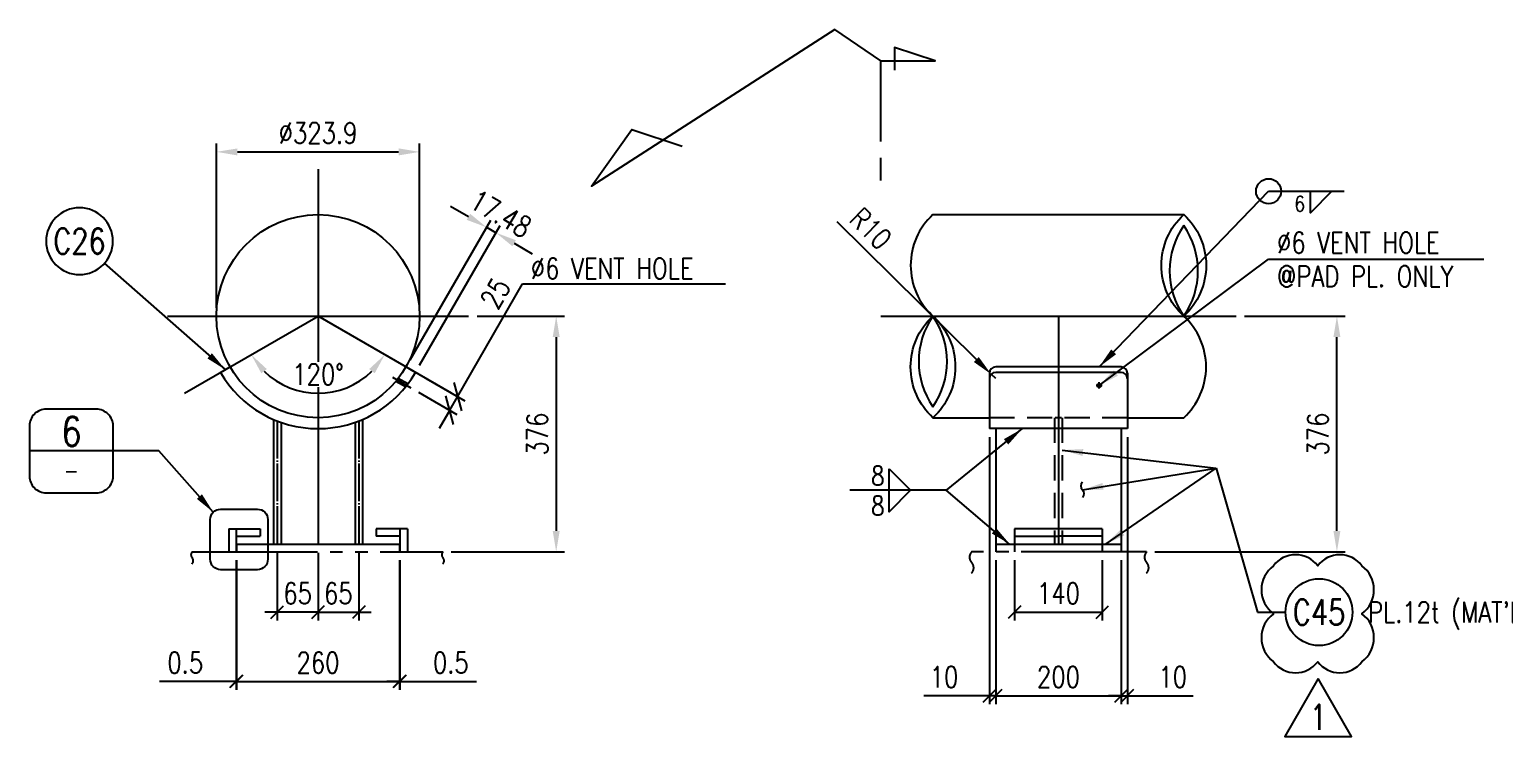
# Model space of a CAD drawing. Header units: millimetres. Extents: x 0 to 91981, y -132907 to 77676.
# Drawn here: x 72929 to 79987, y 6806 to 10189 of the extents above; entities that cross this region are included whole.
import ezdxf
from ezdxf.enums import TextEntityAlignment as Align

# ---------------------------------------------------------------- set-up
doc = ezdxf.new("R2010")
doc.units = ezdxf.units.MM
doc.header["$LTSCALE"] = 60
for name, pattern in [('JNK-CENTER', [34, 30, -1.5, 1, -1.5]), ('JNK-HIDDEN', [3, 2, -1]), ('JNK-PHANTOM', [15, 10, -1, 1, -1, 1, -1])]:
    doc.linetypes.add(name, pattern=pattern)
for name, color, linetype in [('CEN-R', 1, 'JNK-CENTER'), ('CON-C', 4, 'Continuous'), ('CON-G', 3, 'Continuous'), ('CON-W', 7, 'Continuous'), ('CON-Y', 2, 'Continuous'), ('Dim-W', 7, 'Continuous'), ('HID-Y', 2, 'JNK-HIDDEN'), ('PHA-M', 6, 'JNK-PHANTOM'), ('PHA-W', 7, 'JNK-PHANTOM'), ('rev-1', 2, 'Continuous'), ('rev-2', 2, 'Continuous'), ('TXT-C', 4, 'Continuous'), ('TXT-Y', 2, 'Continuous')]:
    doc.layers.add(name, color=color, linetype=linetype)
doc.layers.add('CONT-G', color=3, linetype='Continuous', lineweight=25)
doc.styles.add('DESCRIPTION', font='SIMPLEX', dxfattribs={"width": 0.85})
doc.styles.add('SIMPLEX', font='simplex.shx', dxfattribs={"width": 0.8})
doc.dimstyles.new('DIM40', dxfattribs={"dimscale": 40, "dimtxt": 2.5, "dimasz": 2.5, "dimexe": 1, "dimexo": 1, "dimgap": 1, "dimtad": 1, "dimdec": 1, "dimdsep": 46, "dimtxsty": 'SIMPLEX', "dimcen": 0, "dimclrd": 256, "dimclre": 256, "dimclrt": 2, "dimadec": 1, "dimazin": 2, "dimtfac": 1, "dimtdec": 1, "dimtix": 1, "dimtmove": 2, "dimatfit": 2, "dimfxl": 1, "dimarcsym": 1})
doc.dimstyles.new('DIM40X3', dxfattribs={"dimscale": 40, "dimtxt": 2.5, "dimasz": 2.5, "dimexe": 1, "dimexo": 1, "dimgap": 1, "dimtad": 1, "dimdec": 1, "dimlfac": 0.333333, "dimdsep": 46, "dimtxsty": 'SIMPLEX', "dimcen": 0, "dimclrd": 256, "dimclre": 256, "dimclrt": 2, "dimadec": 1, "dimazin": 2, "dimtfac": 1, "dimtdec": 1, "dimtix": 1, "dimtmove": 2, "dimatfit": 2, "dimfxl": 1, "dimarcsym": 1})

# ---------------------------------------------------------------- blocks, each defined once
blk = doc.blocks.new('*D465')
at = {"layer": 'CON-W', "lineweight": -2, "transparency": 16777216}
for p, q in [((77459.8, 8609.7), (76793.6, 9268.7)), ((77552.3, 8518.3), (77530.9, 8539.4))]:
    blk.add_line(p, q, dxfattribs=at)
at = {"layer": 'CON-W', "transparency": 16777216}
blk.add_solid([(77471.5, 8621.5), (77448.1, 8597.8), (77530.9, 8539.4)], dxfattribs=at)
at = {"layer": 'DEFPOINTS', "color": 0, "transparency": 16777216}
for p in [(77530.9, 8539.4), (77552.3, 8518.3)]:
    blk.add_point(p, dxfattribs=at)
at = {"layer": 'CON-W', "color": 2, "transparency": 16777216, "insert": (76954.4, 9236.3), "char_height": 100, "attachment_point": 5, "rotation": 315.31221, "style": 'SIMPLEX'}
blk.add_mtext('R10', dxfattribs=at)
blk = doc.blocks.new('weld-sy2')
blk.add_lwpolyline([(2.56, 0), (0, -2.56), (0, 0)])
at = {"style": 'SIMPLEX', "width": 0.8}
blk.add_attdef('4', text='', height=2.2, dxfattribs=at).set_placement((-0.6504, -2.992), align=Align.RIGHT)
blk = doc.blocks.new('_Oblique')
at = {"color": 0, "linetype": 'ByBlock', "lineweight": -2}
blk.add_line((-0.5, -0.5), (0.5, 0.5), dxfattribs=at)
blk = doc.blocks.new('*D466')
at = {"layer": 'CON-W', "lineweight": -2, "transparency": 16777216}
for p, q in [((77522.3, 8239.1), (77522.3, 6960.9)), ((77552.3, 7328.4), (77552.3, 6960.9)), ((77522.3, 7000.9), (77208, 7000.9)), ((77552.3, 7000.9), (77522.3, 7000.9)), ((77552.3, 7000.9), (77612.3, 7000.9))]:
    blk.add_line(p, q, dxfattribs=at)
at = {"layer": 'DEFPOINTS', "color": 0, "transparency": 16777216}
for p in [(77522.3, 8279.1), (77552.3, 7368.4), (77552.3, 7000.9)]:
    blk.add_point(p, dxfattribs=at)
at = {"layer": 'CON-W', "lineweight": -2, "transparency": 16777216, "xscale": 60, "yscale": 60, "zscale": 60}
blk.add_blockref('_Oblique', (77522.3, 7000.9), dxfattribs=at)
at = {"layer": 'CON-W', "lineweight": -2, "transparency": 16777216, "xscale": 60, "yscale": 60, "zscale": 60, "rotation": 180}
blk.add_blockref('_Oblique', (77552.3, 7000.9), dxfattribs=at)
at = {"layer": 'CON-W', "color": 2, "transparency": 16777216, "insert": (77305.1, 7090.9), "char_height": 100, "attachment_point": 5, "style": 'SIMPLEX'}
blk.add_mtext('10', dxfattribs=at)
blk = doc.blocks.new('*D467')
at = {"layer": 'CON-W', "lineweight": -2, "transparency": 16777216}
for p, q in [((78182.3, 8239.1), (78182.3, 6960.9)), ((78152.3, 7328.4), (78152.3, 6960.9)), ((78152.3, 7000.9), (78092.3, 7000.9)), ((78152.3, 7000.9), (78182.3, 7000.9)), ((78182.3, 7000.9), (78496.5, 7000.9))]:
    blk.add_line(p, q, dxfattribs=at)
at = {"layer": 'DEFPOINTS', "color": 0, "transparency": 16777216}
for p in [(78182.3, 8279.1), (78152.3, 7368.4), (78152.3, 7000.9)]:
    blk.add_point(p, dxfattribs=at)
at = {"layer": 'CON-W', "lineweight": -2, "transparency": 16777216, "xscale": 60, "yscale": 60, "zscale": 60}
blk.add_blockref('_Oblique', (78152.3, 7000.9), dxfattribs=at)
at = {"layer": 'CON-W', "lineweight": -2, "transparency": 16777216, "xscale": 60, "yscale": 60, "zscale": 60, "rotation": 180}
blk.add_blockref('_Oblique', (78182.3, 7000.9), dxfattribs=at)
at = {"layer": 'CON-W', "color": 2, "transparency": 16777216, "insert": (78399.4, 7090.9), "char_height": 100, "attachment_point": 5, "style": 'SIMPLEX'}
blk.add_mtext('10', dxfattribs=at)
blk = doc.blocks.new('*D468')
at = {"layer": 'CON-W', "lineweight": -2, "transparency": 16777216}
for p, q in [((77552.3, 7649.4), (77552.3, 6960.9)), ((78152.3, 7649.4), (78152.3, 6960.9)), ((77552.3, 7000.9), (78152.3, 7000.9))]:
    blk.add_line(p, q, dxfattribs=at)
at = {"layer": 'DEFPOINTS', "color": 0, "transparency": 16777216}
for p in [(77552.3, 7689.4), (78152.3, 7689.4), (78152.3, 7000.9)]:
    blk.add_point(p, dxfattribs=at)
at = {"layer": 'CON-W', "lineweight": -2, "transparency": 16777216, "xscale": 60, "yscale": 60, "zscale": 60, "rotation": 180}
blk.add_blockref('_Oblique', (77552.3, 7000.9), dxfattribs=at)
at = {"layer": 'CON-W', "lineweight": -2, "transparency": 16777216, "xscale": 60, "yscale": 60, "zscale": 60}
blk.add_blockref('_Oblique', (78152.3, 7000.9), dxfattribs=at)
at = {"layer": 'CON-W', "color": 2, "transparency": 16777216, "insert": (77852.3, 7090.9), "char_height": 100, "attachment_point": 5, "style": 'SIMPLEX'}
blk.add_mtext('200', dxfattribs=at)
blk = doc.blocks.new('*D565')
at = {"lineweight": -2, "transparency": 16777216}
for p, q in [((78742.3, 8817.4), (79225, 8817.4)), ((79185, 7789.4), (79185, 8717.4)), ((78314.4, 7689.4), (79225, 7689.4))]:
    blk.add_line(p, q, dxfattribs=at)
at = {"transparency": 16777216}
for points in [[(79168.4, 8717.4), (79201.7, 8717.4), (79185, 8817.4)], [(79168.4, 7789.4), (79201.7, 7789.4), (79185, 7689.4)]]:
    blk.add_solid(points, dxfattribs=at)
at = {"layer": 'DEFPOINTS', "color": 0, "transparency": 16777216}
for p in [(78702.3, 8817.4), (79185, 8817.4), (78274.4, 7689.4)]:
    blk.add_point(p, dxfattribs=at)
at = {"color": 2, "transparency": 16777216, "insert": (79095, 8253.4), "char_height": 100, "attachment_point": 5, "rotation": 90, "style": 'SIMPLEX'}
blk.add_mtext('376', dxfattribs=at)
blk = doc.blocks.new('*D566')
at = {"lineweight": -2, "transparency": 16777216}
for p, q in [((75070.5, 8817.4), (75489.4, 8817.4)), ((75449.4, 8717.4), (75449.4, 7789.4)), ((74947.4, 7689.4), (75489.4, 7689.4))]:
    blk.add_line(p, q, dxfattribs=at)
at = {"transparency": 16777216}
for points in [[(75432.7, 8717.4), (75466.1, 8717.4), (75449.4, 8817.4)], [(75432.7, 7789.4), (75466.1, 7789.4), (75449.4, 7689.4)]]:
    blk.add_solid(points, dxfattribs=at)
at = {"layer": 'DEFPOINTS', "color": 0, "transparency": 16777216}
for p in [(75030.5, 8817.4), (74907.4, 7689.4), (75449.4, 7689.4)]:
    blk.add_point(p, dxfattribs=at)
at = {"color": 2, "transparency": 16777216, "insert": (75359.4, 8253.4), "char_height": 100, "attachment_point": 5, "rotation": 90, "style": 'SIMPLEX'}
blk.add_mtext('376', dxfattribs=at)
blk = doc.blocks.new('*D469')
at = {"lineweight": -2, "transparency": 16777216}
for p, q in [((73823.9, 8857.4), (73823.9, 9643.4)), ((73923.9, 9603.4), (74695.6, 9603.4)), ((74795.6, 8857.4), (74795.6, 9643.4))]:
    blk.add_line(p, q, dxfattribs=at)
at = {"transparency": 16777216}
for points in [[(73923.9, 9620), (73923.9, 9586.7), (73823.9, 9603.4)], [(74695.6, 9620), (74695.6, 9586.7), (74795.6, 9603.4)]]:
    blk.add_solid(points, dxfattribs=at)
at = {"layer": 'DEFPOINTS', "color": 0, "transparency": 16777216}
for p in [(74795.6, 9603.4), (73823.9, 8817.4), (74795.6, 8817.4)]:
    blk.add_point(p, dxfattribs=at)
at = {"color": 2, "transparency": 16777216, "insert": (74309.7, 9693.4), "char_height": 100, "attachment_point": 5, "style": 'SIMPLEX'}
blk.add_mtext('%%C323.9', dxfattribs=at)
blk = doc.blocks.new('*D470')
at = {"layer": 'CON-W', "lineweight": -2, "transparency": 16777216}
blk.add_arc((74309.7, 8817.4), 368.8, 225.58439, 314.41561, dxfattribs=at)
at = {"layer": 'CON-W', "transparency": 16777216}
for points in [[(74038.4, 8543.8), (74064.8, 8564.2), (73990.3, 8633)], [(74554.6, 8564.2), (74581, 8543.8), (74629.1, 8633)]]:
    blk.add_solid(points, dxfattribs=at)
at = {"layer": 'DEFPOINTS', "color": 0, "transparency": 16777216}
for p in [(74309.7, 8817.4), (74309.7, 8817.4), (73671, 8448.6), (74948.5, 8448.6)]:
    blk.add_point(p, dxfattribs=at)
at = {"layer": 'CON-W', "color": 2, "transparency": 16777216, "insert": (74309.7, 8538.6), "char_height": 100, "attachment_point": 5, "style": 'SIMPLEX', "bg_fill": 3, "box_fill_scale": 1.1, "bg_fill_color": 256, "bg_fill_true_color": 13158600, "bg_fill_transparency": 0}
blk.add_mtext('120°', dxfattribs=at)
at = {"layer": 'DEFPOINTS', "color": 0, "transparency": 16777216}
blk.add_point((74183.6, 8470.9), dxfattribs=at)
blk = doc.blocks.new('*D567')
at = {"lineweight": -2, "transparency": 16777216}
for p, q in [((75029.6, 9292.5), (74943, 9342.5)), ((74750.5, 8609.1), (75136.2, 9277.2)), ((74795.9, 8582.9), (75181.6, 9250.9)), ((75116.2, 9242.5), (75161.6, 9216.3)), ((75248.2, 9166.3), (75334.8, 9116.3))]:
    blk.add_line(p, q, dxfattribs=at)
at = {"transparency": 16777216}
for points in [[(75037.9, 9307), (75021.2, 9278.1), (75116.2, 9242.5)], [(75256.5, 9180.7), (75239.8, 9151.9), (75161.6, 9216.3)]]:
    blk.add_solid(points, dxfattribs=at)
at = {"layer": 'DEFPOINTS', "color": 0, "transparency": 16777216}
for p in [(75161.6, 9216.3), (74730.5, 8574.5), (74775.9, 8548.3)]:
    blk.add_point(p, dxfattribs=at)
at = {"color": 2, "transparency": 16777216, "insert": (75183.9, 9307.4), "char_height": 100, "attachment_point": 5, "rotation": 330, "style": 'SIMPLEX'}
blk.add_mtext('17.48', dxfattribs=at)
blk = doc.blocks.new('*D471')
at = {"layer": 'CON-W', "lineweight": -2, "transparency": 16777216}
for p, q in [((73918.2, 7649.4), (73918.2, 7029.9)), ((73919.7, 7649.4), (73919.7, 7029.9)), ((73918.2, 7069.9), (73550.6, 7069.9)), ((73919.7, 7069.9), (73918.2, 7069.9)), ((73919.7, 7069.9), (73979.7, 7069.9))]:
    blk.add_line(p, q, dxfattribs=at)
at = {"layer": 'DEFPOINTS', "color": 0, "transparency": 16777216}
for p in [(73918.2, 7689.4), (73919.7, 7689.4), (73919.7, 7069.9)]:
    blk.add_point(p, dxfattribs=at)
at = {"layer": 'CON-W', "lineweight": -2, "transparency": 16777216, "xscale": 60, "yscale": 60, "zscale": 60}
blk.add_blockref('_Oblique', (73918.2, 7069.9), dxfattribs=at)
at = {"layer": 'CON-W', "lineweight": -2, "transparency": 16777216, "xscale": 60, "yscale": 60, "zscale": 60, "rotation": 180}
blk.add_blockref('_Oblique', (73919.7, 7069.9), dxfattribs=at)
at = {"layer": 'CON-W', "color": 2, "transparency": 16777216, "insert": (73674.4, 7159.9), "char_height": 100, "attachment_point": 5, "style": 'SIMPLEX'}
blk.add_mtext('0.5', dxfattribs=at)
blk = doc.blocks.new('*D472')
at = {"layer": 'CON-W', "lineweight": -2, "transparency": 16777216}
for p, q in [((74699.7, 7649.4), (74699.7, 7029.9)), ((74701.2, 7649.4), (74701.2, 7029.9)), ((74699.7, 7069.9), (74639.7, 7069.9)), ((74699.7, 7069.9), (74701.2, 7069.9)), ((74701.2, 7069.9), (75068.8, 7069.9))]:
    blk.add_line(p, q, dxfattribs=at)
at = {"layer": 'DEFPOINTS', "color": 0, "transparency": 16777216}
for p in [(74699.7, 7689.4), (74701.2, 7689.4), (74701.2, 7069.9)]:
    blk.add_point(p, dxfattribs=at)
at = {"layer": 'CON-W', "lineweight": -2, "transparency": 16777216, "xscale": 60, "yscale": 60, "zscale": 60}
blk.add_blockref('_Oblique', (74699.7, 7069.9), dxfattribs=at)
at = {"layer": 'CON-W', "lineweight": -2, "transparency": 16777216, "xscale": 60, "yscale": 60, "zscale": 60, "rotation": 180}
blk.add_blockref('_Oblique', (74701.2, 7069.9), dxfattribs=at)
at = {"layer": 'CON-W', "color": 2, "transparency": 16777216, "insert": (74945, 7159.9), "char_height": 100, "attachment_point": 5, "style": 'SIMPLEX'}
blk.add_mtext('0.5', dxfattribs=at)
blk = doc.blocks.new('*D473')
at = {"layer": 'CON-W', "lineweight": -2, "transparency": 16777216}
for p, q in [((73919.7, 7649.4), (73919.7, 7029.9)), ((74699.7, 7649.4), (74699.7, 7029.9)), ((73919.7, 7069.9), (74699.7, 7069.9))]:
    blk.add_line(p, q, dxfattribs=at)
at = {"layer": 'DEFPOINTS', "color": 0, "transparency": 16777216}
for p in [(73919.7, 7689.4), (74699.7, 7689.4), (74699.7, 7069.9)]:
    blk.add_point(p, dxfattribs=at)
at = {"layer": 'CON-W', "lineweight": -2, "transparency": 16777216, "xscale": 60, "yscale": 60, "zscale": 60, "rotation": 180}
blk.add_blockref('_Oblique', (73919.7, 7069.9), dxfattribs=at)
at = {"layer": 'CON-W', "lineweight": -2, "transparency": 16777216, "xscale": 60, "yscale": 60, "zscale": 60}
blk.add_blockref('_Oblique', (74699.7, 7069.9), dxfattribs=at)
at = {"layer": 'CON-W', "color": 2, "transparency": 16777216, "insert": (74309.7, 7159.9), "char_height": 100, "attachment_point": 5, "style": 'SIMPLEX'}
blk.add_mtext('260', dxfattribs=at)
blk = doc.blocks.new('*D474')
at = {"layer": 'DEFPOINTS', "color": 0, "transparency": 16777216}
for p in [(74755.7, 8473.3), (74793.2, 8538.3), (74977.2, 8432)]:
    blk.add_point(p, dxfattribs=at)
at = {"layer": 'Dim-W', "lineweight": -2, "transparency": 16777216}
for p, q in [((74977.2, 8432), (75288.8, 8971.8)), ((74827.8, 8518.3), (75011.8, 8412)), ((74790.3, 8453.3), (74974.3, 8347.1)), ((74939.7, 8367.1), (74977.2, 8432)), ((74939.7, 8367.1), (74889.7, 8280.5))]:
    blk.add_line(p, q, dxfattribs=at)
at = {"layer": 'Dim-W', "lineweight": -2, "transparency": 16777216, "xscale": 100, "yscale": 100, "zscale": 100}
for p, rotation in [((74977.2, 8432), 239.9999999999851), ((74939.7, 8367.1), 59.99999999998499)]:
    blk.add_blockref('_Oblique', p, dxfattribs=dict(at, rotation=rotation))
at = {"layer": 'Dim-W', "color": 2, "transparency": 16777216, "insert": (75158.5, 8926.1), "char_height": 100, "attachment_point": 5, "rotation": 60, "style": 'SIMPLEX', "bg_fill": 3, "box_fill_scale": 1.1, "bg_fill_color": 256, "bg_fill_true_color": 13158600, "bg_fill_transparency": 0}
blk.add_mtext('25', dxfattribs=at)
blk = doc.blocks.new('pipesece')
at = {"layer": 'CON-W'}
blk.add_lwpolyline([(0.5, 0, 0.44), (0, 0, -0.44), (-0.5, 0, -0.44), (0, 0)], format="xyb", dxfattribs=at)
blk.add_lwpolyline([(-0.4461, 0, 0.31383), (0, 0, 0.31383)], format="xyb", close=True, dxfattribs=at)
blk = doc.blocks.new('*D475')
at = {"layer": 'DEFPOINTS', "color": 0, "transparency": 16777216}
for p in [(74309.7, 7725.4), (74504.7, 7725.4), (74504.7, 7400.9)]:
    blk.add_point(p, dxfattribs=at)
at = {"layer": 'PHA-W', "lineweight": -2, "transparency": 16777216}
for p, q in [((74309.7, 7685.4), (74309.7, 7360.9)), ((74504.7, 7685.4), (74504.7, 7360.9)), ((74309.7, 7400.9), (74249.7, 7400.9)), ((74309.7, 7400.9), (74504.7, 7400.9)), ((74504.7, 7400.9), (74564.7, 7400.9))]:
    blk.add_line(p, q, dxfattribs=at)
at = {"layer": 'PHA-W', "lineweight": -2, "transparency": 16777216, "xscale": 60, "yscale": 60, "zscale": 60}
blk.add_blockref('_Oblique', (74309.7, 7400.9), dxfattribs=at)
at = {"layer": 'PHA-W', "lineweight": -2, "transparency": 16777216, "xscale": 60, "yscale": 60, "zscale": 60, "rotation": 180}
blk.add_blockref('_Oblique', (74504.7, 7400.9), dxfattribs=at)
at = {"layer": 'PHA-W', "color": 2, "transparency": 16777216, "insert": (74407.2, 7490.9), "char_height": 100, "attachment_point": 5, "style": 'SIMPLEX'}
blk.add_mtext('65', dxfattribs=at)
blk = doc.blocks.new('*D476')
at = {"layer": 'DEFPOINTS', "color": 0, "transparency": 16777216}
for p in [(74114.7, 7725.4), (74309.7, 7725.4), (74114.7, 7400.9)]:
    blk.add_point(p, dxfattribs=at)
at = {"layer": 'PHA-W', "lineweight": -2, "transparency": 16777216}
for p, q in [((74114.7, 7685.4), (74114.7, 7360.9)), ((74309.7, 7685.4), (74309.7, 7360.9)), ((74114.7, 7400.9), (74054.7, 7400.9)), ((74309.7, 7400.9), (74114.7, 7400.9)), ((74309.7, 7400.9), (74369.7, 7400.9))]:
    blk.add_line(p, q, dxfattribs=at)
at = {"layer": 'PHA-W', "lineweight": -2, "transparency": 16777216, "xscale": 60, "yscale": 60, "zscale": 60}
blk.add_blockref('_Oblique', (74114.7, 7400.9), dxfattribs=at)
at = {"layer": 'PHA-W', "lineweight": -2, "transparency": 16777216, "xscale": 60, "yscale": 60, "zscale": 60, "rotation": 180}
blk.add_blockref('_Oblique', (74309.7, 7400.9), dxfattribs=at)
at = {"layer": 'PHA-W', "color": 2, "transparency": 16777216, "insert": (74212.2, 7490.9), "char_height": 100, "attachment_point": 5, "style": 'SIMPLEX'}
blk.add_mtext('65', dxfattribs=at)
blk = doc.blocks.new('SECMARK2')
at = {"layer": 'CON-C'}
blk.add_line((0, 0), (-2.72, 0), dxfattribs=at)
blk.add_lwpolyline([(-4.67, 0), (-14.32, 0), (-14.32, 6.51), (-15.93, 1.64), (-13.23, 1.64)], dxfattribs=at)
at = {"layer": 'CON-C', "style": 'SIMPLEX', "width": 0.8}
blk.add_attdef('TAG', (-12.98, 1.18), '', height=3.5, dxfattribs=at)
blk = doc.blocks.new('piec-tag')
at = {"layer": 'CON-Y'}
blk.add_circle((0, 0), 4, dxfattribs=at)
at = {"layer": 'CON-G', "style": 'SIMPLEX', "width": 0.8}
blk.add_attdef('P.N', text='', height=3, dxfattribs=at).set_placement((0, 0), align=Align.MIDDLE)
at = {"layer": 'CON-G', "style": 'SIMPLEX', "width": 0.8, "flags": 1}
blk.add_attdef('BOM', (4.48, -3.74), '', height=2.5, dxfattribs=at)
blk = doc.blocks.new('det-tag')
at = {"layer": 'CON-Y'}
blk.add_line((5, 0), (-5, 0), dxfattribs=at)
blk.add_lwpolyline([(-3, -5), (3, -5, 0.414214), (5, -3), (5, 3, 0.414214), (3, 5), (-3, 5, 0.414214), (-5, 3), (-5, -3, 0.414214)], format="xyb", close=True, dxfattribs=at)
at = {"layer": 'CON-G', "style": 'SIMPLEX', "width": 0.8}
blk.add_attdef('TAG', text='', height=3.5, dxfattribs=at).set_placement((0.02, 0.58), align=Align.CENTER)
at = {"layer": 'CON-Y', "style": 'SIMPLEX', "width": 0.8}
blk.add_attdef('-8888', text='', height=2, dxfattribs=at).set_placement((0, -3.34), align=Align.CENTER)
blk = doc.blocks.new('weld-sy1')
blk.add_lwpolyline([(0, 2.56), (2.56, 0), (0, -2.56)], close=True)
at = {"style": 'DESCRIPTION', "width": 0.8}
for p in [(-0.563, 0.592), (-0.563, -2.992)]:
    blk.add_attdef('4', text='', height=2.2, dxfattribs=at).set_placement(p, align=Align.RIGHT)
for p in [(3.018, 0.57), (3.018, -2.87)]:
    blk.add_attdef('50-150', p, '', height=2.2, dxfattribs=at)
blk = doc.blocks.new('*D580')
at = {"layer": 'CON-W', "lineweight": -2, "transparency": 16777216}
for p, q in [((77642.3, 7649.4), (77642.3, 7360.9)), ((78062.3, 7649.4), (78062.3, 7360.9)), ((77642.3, 7400.9), (78062.3, 7400.9))]:
    blk.add_line(p, q, dxfattribs=at)
at = {"layer": 'DEFPOINTS', "color": 0, "transparency": 16777216}
for p in [(77642.3, 7689.4), (78062.3, 7689.4), (78062.3, 7400.9)]:
    blk.add_point(p, dxfattribs=at)
at = {"layer": 'CON-W', "lineweight": -2, "transparency": 16777216, "xscale": 60, "yscale": 60, "zscale": 60, "rotation": 180}
blk.add_blockref('_Oblique', (77642.3, 7400.9), dxfattribs=at)
at = {"layer": 'CON-W', "lineweight": -2, "transparency": 16777216, "xscale": 60, "yscale": 60, "zscale": 60}
blk.add_blockref('_Oblique', (78062.3, 7400.9), dxfattribs=at)
at = {"layer": 'CON-W', "color": 2, "transparency": 16777216, "insert": (77852.3, 7490.9), "char_height": 100, "attachment_point": 5, "style": 'SIMPLEX'}
blk.add_mtext('140', dxfattribs=at)
blk = doc.blocks.new('revmark')
at = {"layer": 'rev-2'}
blk.add_lwpolyline([(0, 0), (-4, -6.93), (4, -6.93)], close=True, dxfattribs=at)
at = {"layer": 'rev-2', "style": 'SIMPLEX', "width": 0.8}
blk.add_attdef('REVMARK', text='', height=3, dxfattribs=at).set_placement((0, -4.62), align=Align.MIDDLE_CENTER)

msp = doc.modelspace()

# ---------------------------------------------------------------- linework, layer by layer
at = {"layer": 'CEN-R'}
for p, q in [((74309.7033, 9520.46497), (74309.7033, 7725.40997)), ((73588.9533, 8817.40997), (75030.4533, 8817.40997)), ((73670.95027, 8448.62574), (74309.7033, 8817.40997)), ((74948.45634, 8448.62574), (74309.7033, 8817.40997)), ((77002.25109, 8817.40997), (78702.25109, 8817.40997)), ((77852.25109, 8817.40997), (77852.25109, 7725.40997)), ((77852.25109, 8817.40997), (77852.25109, 7725.40997)), ((78062.19859, 8485.93831), (78032.30359, 8485.93831)), ((78047.25109, 8470.99081), (78047.25109, 8500.88581))]:
    msp.add_line(p, q, dxfattribs=at)
at = {"layer": 'CEN-R', "ltscale": 0.1}
for p, q in [((74114.7033, 8315.68184), (74114.7033, 7725.40997)), ((74504.7033, 8315.68184), (74504.7033, 7725.40997))]:
    msp.add_line(p, q, dxfattribs=at)
at = {"layer": 'CEN-R'}
for points in [[(73707.44017, 7689.40997, 0.4), (73707.44017, 7661.0591, -0.4), (73707.44017, 7632.70822, -0.4)], [(74907.44017, 7689.40997, 0.4), (74907.44017, 7661.0591, -0.4), (74907.44017, 7632.70822, -0.4)], [(77437.08567, 7689.40997, 0.4), (77437.08567, 7638.66787, -0.4), (77437.08567, 7587.92576, -0.4)], [(78274.37509, 7689.40997, 0.4), (78274.37509, 7638.66787, -0.4), (78274.37509, 7587.92576, -0.4)]]:
    msp.add_lwpolyline(points, format="xyb", dxfattribs=at)
at = {"layer": 'CON-C'}
msp.add_lwpolyline([(77002.25109, 10038.56118), (76782.30825, 10188.98947), (75618.432, 9438.80263), (75810.54989, 9711.18664), (76051.81404, 9630.81103)], dxfattribs=at)
at = {"layer": 'CON-G'}
for p, q in [((77252.25109, 9303.25997), (78452.25109, 9303.25997)), ((77522.25109, 8544.48497), (77522.25109, 8279.11997)), ((78152.25109, 8574.48497), (77552.25109, 8574.48497)), ((78152.25109, 8548.26497), (77552.25109, 8548.26497)), ((78182.25109, 8544.48497), (78182.25109, 8279.11997)), ((77252.25109, 8331.55997), (77522.25109, 8331.55997)), ((78182.25109, 8331.55997), (78452.25109, 8331.55997)), ((77852.25109, 8279.11997), (77522.25109, 8279.11997)), ((77552.25109, 8279.11997), (77552.25109, 7689.40997)), ((78182.25109, 8279.11997), (77852.25109, 8279.11997)), ((78152.25109, 8279.11997), (78152.25109, 7689.40997)), ((78152.25109, 7725.40997), (77552.25109, 7725.40997))]:
    msp.add_line(p, q, dxfattribs=at)
msp.add_circle((78047.25109, 8485.93831), 9, dxfattribs=at)
for centre, start, end in [((77552.25109, 8544.48497), 90, 180), ((77552.25109, 8518.26497), 90, 180), ((78152.25109, 8544.48497), 0, 90), ((78152.25109, 8518.26497), 0, 90)]:
    msp.add_arc(centre, 30, start, end, dxfattribs=at)
at = {"layer": 'CON-W'}
for p, q in [((75288.84006, 8971.81097), (76259.77961, 8971.81097)), ((78805.27421, 7400.9147), (78939.4484, 7400.9147))]:
    msp.add_line(p, q, dxfattribs=at)
msp.add_lwpolyline([(77967.06856, 8022.93786, 0.4), (77967.06856, 7986.5425, -0.4), (77967.06856, 7950.14714, -0.4)], format="xyb", dxfattribs=at)
msp.add_circle((78858.06382, 9414.9436), 60, dxfattribs=at)
at = {"layer": 'CONT-G'}
for p, q in [((74096.7033, 8323.05471), (74096.7033, 7725.40997)), ((74132.7033, 8309.05269), (74132.7033, 7725.40997)), ((74486.7033, 8309.05269), (74486.7033, 7725.40997)), ((74522.7033, 8323.05471), (74522.7033, 7725.40997)), ((74309.7033, 7725.40997), (73919.7033, 7725.40997)), ((73919.7033, 7725.40997), (73919.7033, 7689.40997)), ((74699.7033, 7725.40997), (74309.7033, 7725.40997)), ((74699.7033, 7725.40997), (74699.7033, 7689.40997))]:
    msp.add_line(p, q, dxfattribs=at)
at = {"layer": 'Dim-W', "ltscale": 0.2}
msp.add_lwpolyline([(73843.90555, 7893.91929), (74019.46636, 7893.91929, -0.4142135624), (74069.46636, 7843.91929), (74069.46636, 7654.19206, -0.4142135624), (74019.46636, 7604.19206), (73843.90555, 7604.19206, -0.4142135624), (73793.90555, 7654.19206), (73793.90555, 7843.91929, -0.4142135624)], format="xyb", close=True, dxfattribs=at)
at = {"layer": 'HID-Y'}
for p, q in [((78182.25109, 8331.55997), (77522.25109, 8331.55997)), ((77834.25109, 8331.55997), (77834.25109, 7725.40997)), ((77870.25109, 8331.55997), (77870.25109, 7725.40997))]:
    msp.add_line(p, q, dxfattribs=at)
at = {"layer": 'HID-Y', "ltscale": 0.5}
msp.add_line((77867.25109, 8331.55997), (77837.25109, 8331.55997), dxfattribs=at)
at = {"layer": 'PHA-M'}
for p, q in [((73882.2033, 7800.40997), (73882.2033, 7689.40997)), ((73882.2033, 7800.40997), (74032.2033, 7800.40997)), ((73918.2033, 7800.40997), (73918.2033, 7689.40997)), ((73918.2033, 7764.40997), (74032.2033, 7764.40997)), ((74032.2033, 7800.40997), (74032.2033, 7764.40997)), ((74587.2033, 7800.40997), (74587.2033, 7764.40997)), ((74737.2033, 7800.40997), (74587.2033, 7800.40997)), ((74701.2033, 7764.40997), (74587.2033, 7764.40997)), ((74701.2033, 7800.40997), (74701.2033, 7689.40997)), ((74737.2033, 7800.40997), (74737.2033, 7689.40997)), ((77852.25109, 7800.40997), (77642.25109, 7800.40997)), ((77642.25109, 7800.40997), (77642.25109, 7689.40997)), ((77642.25109, 7764.40997), (77852.25109, 7764.40997)), ((78062.25109, 7800.40997), (77852.25109, 7800.40997)), ((78062.25109, 7764.40997), (77852.25109, 7764.40997)), ((78062.25109, 7800.40997), (78062.25109, 7689.40997)), ((73707.44017, 7689.40997), (74907.44017, 7689.40997)), ((78274.37509, 7689.40997), (77437.08567, 7689.40997))]:
    msp.add_line(p, q, dxfattribs=at)
at = {"layer": 'TXT-C'}
msp.add_lwpolyline([(78881.29596, 7164.00251, 0.5), (79093.07374, 7164.00251, 0.5), (79304.85151, 7164.00251, 0.5), (79304.85151, 7393.49641, 0.5), (79304.85151, 7622.9903, 0.5), (79093.07374, 7622.9903, 0.5), (78881.29596, 7622.9903, 0.5), (78881.29596, 7393.49641, 0.5)], format="xyb", close=True, dxfattribs=at)

# ---------------------------------------------------------------- block references
at = {"layer": 'CON-W', "xscale": 40, "yscale": 40, "zscale": 40, "rotation": 270}
msp.add_blockref('SECMARK2', (77002.25109, 9465.89452), dxfattribs=at)
at = {"layer": 'CON-W'}
ref = msp.add_blockref('weld-sy2', (79058.06382, 9414.9436), dxfattribs=dict(at, xscale=40, yscale=40, zscale=40))
ref.add_attrib('4', '6', dxfattribs={"layer": '0', "height": 73.6, "style": 'SIMPLEX', "width": 0.8}).set_placement((79032.04782, 9318.5596), align=Align.RIGHT)
ref = msp.add_blockref('piec-tag', (73168.50867, 9176.1414), dxfattribs=dict(at, xscale=-40, yscale=40, zscale=40))
ref.add_attrib('P.N', 'C26', dxfattribs={"layer": 'CON-G', "height": 120, "style": 'SIMPLEX', "width": 0.8}).set_placement((73168.50867, 9176.1414), align=Align.MIDDLE)
ref = msp.add_blockref('weld-sy1', (77042.63907, 7984.26497), dxfattribs=dict(at, xscale=40, yscale=40, zscale=40))
ref.add_attrib('4', '8', dxfattribs={"layer": '0', "height": 92, "style": 'SIMPLEX', "width": 0.8}).set_placement((77020.11907, 8007.94497), align=Align.RIGHT)
ref.add_attrib('4', '8', dxfattribs={"layer": '0', "height": 92, "style": 'SIMPLEX', "width": 0.8}).set_placement((77020.11907, 7864.58497), align=Align.RIGHT)
at = {"layer": 'CON-W', "xscale": 40, "yscale": 40, "zscale": 40}
msp.add_blockref('piec-tag', (79099.4484, 7400.9147), dxfattribs=at).add_auto_attribs({'P.N': 'C45'})
at = {"layer": 'Dim-W', "xscale": 40, "yscale": 40, "zscale": 40}
msp.add_blockref('det-tag', (73129.20511, 8172.18518), dxfattribs=at).add_auto_attribs({'TAG': '6', '-8888': '-'})
at = {"layer": 'PHA-W', "xscale": 971.6999999999827, "yscale": 971.6999999999827, "zscale": 971.6999999999827}
for p, rotation in [((77252.25109, 8817.40997), 90), ((78452.25109, 8817.40997), 270.000000000003)]:
    msp.add_blockref('pipesece', p, dxfattribs=dict(at, rotation=rotation))
at = {"layer": 'rev-1'}
ref = msp.add_blockref('revmark', (79095.50532, 7083.19911), dxfattribs=dict(at, xscale=40, yscale=40, zscale=40))
ref.add_attrib('REVMARK', '1', dxfattribs={"height": 120, "style": 'SIMPLEX', "width": 0.8}).set_placement((79095.50532, 6898.44711), align=Align.MIDDLE_CENTER)

# ---------------------------------------------------------------- texts
at = {"layer": 'TXT-Y', "style": 'SIMPLEX', "width": 0.8}
for s, p in [('%%C6 VENT HOLE', (78898.34866, 9119.25016)), ('%%C6 VENT HOLE', (75327.87045, 8995.60898)), ('@PAD PL. ONLY', (78898.34866, 8957.74608)), ("PL.12t (MAT'L:SS400)", (79333.27448, 7350.80801))]:
    msp.add_text(s, height=100, dxfattribs=at).set_placement(p)

# ---------------------------------------------------------------- dimensions: what is measured, and where the dimension line sits
dim = msp.add_linear_dim(base=(74795.5533, 9603.36417), p1=(73823.8533, 8817.40997), p2=(74795.5533, 8817.40997), text='%%C<>', dimstyle='DIM40X3')
dim.commit()
dim.dimension.update_dxf_attribs({"geometry": '*D469', "text_midpoint": (74309.7033, 9693.36417)})
for base, p1, p2, picture, middle in [((75449.41081, 7689.40997), (75030.4533, 8817.40997), (74907.44017, 7689.40997), '*D566', (75359.41081, 8253.40997)), ((79185.04853, 8817.40997), (78274.37509, 7689.40997), (78702.25109, 8817.40997), '*D565', (79095.04853, 8253.40997))]:
    dim = msp.add_linear_dim(base=base, p1=p1, p2=p2, angle=90, dimstyle='DIM40X3')
    dim.commit()
    dim.dimension.update_dxf_attribs({"geometry": picture, "text_midpoint": middle})
at = {"layer": 'CON-W'}
dim = msp.add_radius_dim(center=(77552.25109, 8518.26497), mpoint=(77530.92261, 8539.36227), dimstyle='DIM40X3', override={"dimtmove": 0}, dxfattribs=at)
dim.commit()
dim.dimension.update_dxf_attribs({"geometry": '*D465', "text_midpoint": (76891.06587, 9172.28357), "dimtype": 164})
for base, p1, p2, picture, middle in [((77552.25109, 7000.9147), (77522.25109, 8279.11997), (77552.25109, 7368.40997), '*D466', (77305.10823, 7000.9147)), ((78152.25109, 7000.9147), (78182.25109, 8279.11997), (78152.25109, 7368.40997), '*D467', (78399.39395, 7000.9147)), ((73919.7033, 7069.86047), (73918.2033, 7689.40997), (73919.7033, 7689.40997), '*D471', (73674.39378, 7069.86047)), ((74701.2033, 7069.86047), (74699.7033, 7689.40997), (74701.2033, 7689.40997), '*D472', (74945.01283, 7069.86047))]:
    dim = msp.add_linear_dim(base=base, p1=p1, p2=p2, dimstyle='DIM40X3', override={"dimasz": 1.5, "dimblk1": 'Oblique', "dimblk2": 'Oblique', "dimsah": 1, "dimtmove": 0}, dxfattribs=at)
    dim.commit()
    dim.dimension.update_dxf_attribs({"geometry": picture, "text_midpoint": middle, "dimtype": 160})
for base, p1, p2, picture, middle in [((74699.7033, 7069.86047), (73919.7033, 7689.40997), (74699.7033, 7689.40997), '*D473', (74309.7033, 7159.86047)), ((78152.25109, 7000.9147), (77552.25109, 7689.40997), (78152.25109, 7689.40997), '*D468', (77852.25109, 7090.9147)), ((78062.25109, 7400.9147), (77642.25109, 7689.40997), (78062.25109, 7689.40997), '*D580', (77852.25109, 7490.9147))]:
    dim = msp.add_linear_dim(base=base, p1=p1, p2=p2, dimstyle='DIM40X3', override={"dimasz": 1.5, "dimblk1": 'Oblique', "dimblk2": 'Oblique', "dimsah": 1, "dimtmove": 0}, dxfattribs=at)
    dim.commit()
    dim.dimension.update_dxf_attribs({"geometry": picture, "text_midpoint": middle})
at = {"layer": 'PHA-W'}
for base, p2, picture, middle in [((74114.7033, 7400.9147), (74114.7033, 7725.40997), '*D476', (74212.2033, 7490.9147)), ((74504.7033, 7400.9147), (74504.7033, 7725.40997), '*D475', (74407.2033, 7490.9147))]:
    dim = msp.add_linear_dim(base=base, p1=(74309.7033, 7725.40997), p2=p2, dimstyle='DIM40X3', override={"dimasz": 1.5, "dimblk1": 'Oblique', "dimblk2": 'Oblique', "dimsah": 1}, dxfattribs=at)
    dim.commit()
    dim.dimension.update_dxf_attribs({"geometry": picture, "text_midpoint": middle})

# ---------------------------------------------------------------- leaders
at = {"layer": 'CON-W'}
for points in [[(78047.25109, 8574.48497), (78858.06382, 9414.9436), (79220.17134, 9414.9436)], [(78047.25109, 8485.93831), (78858.06382, 9090.49003), (79887.30956, 9090.49003)], [(77679.75109, 8279.11997), (77315.51222, 7984.26497), (76854.11822, 7984.26497)], [(77870.25109, 8176.49222), (78607.59746, 8090.59912)], [(77967.06856, 7986.5425), (78607.59746, 8090.59912)], [(78076.88011, 7725.48203), (78607.59746, 8090.59912), (78805.27421, 7400.9147)], [(77620.66228, 7725.40997), (77315.51222, 7984.26497)]]:
    msp.add_leader(points, dimstyle='DIM40X3', override={"dimgap": 1, "dimtad": 0}, dxfattribs=at)
at = {"layer": 'Dim-W'}
msp.add_leader([(73808.55021, 7879.27463), (73548.64952, 8172.18518), (73329.20511, 8172.18518)], dimstyle='DIM40', override={"dimgap": 1, "dimtad": 0}, dxfattribs=at)

# ---------------------------------------------------------------- next in the draw order: dimensions: what is measured, and where the dimension line sits
at = {"layer": 'CON-W'}
dim = msp.add_angular_dim_2l(base=(74183.57167, 8470.86615), line1=((74948.45634, 8448.62574), (74309.7033, 8817.40997)), line2=((73670.95027, 8448.62574), (74309.7033, 8817.40997)), dimstyle='DIM40X3', override={"dimtfill": 1}, dxfattribs=at)
dim.commit()
dim.dimension.update_dxf_attribs({"geometry": '*D470', "text_midpoint": (74309.7033, 8538.62574)})

# ---------------------------------------------------------------- next in the draw order: linework, layer by layer
at = {"layer": 'CEN-R', "ltscale": 0.1}
msp.add_line((74755.69663, 8473.31307), (74666.98098, 8524.53307), dxfattribs=at)
at = {"layer": 'CONT-G'}
for p, q in [((73843.53049, 8548.26497), (73888.94486, 8574.48497)), ((74775.87612, 8548.26497), (74730.46175, 8574.48497)), ((74728.16513, 8478.81608), (74682.12539, 8505.39714)), ((74739.35878, 8493.13803), (74693.56139, 8519.57917))]:
    msp.add_line(p, q, dxfattribs=at)
msp.add_circle((74309.7033, 8817.40997), 485.85, dxfattribs=at)
msp.add_arc((74309.7033, 8817.40997), 538.29, 210, 330, dxfattribs=at)

# ---------------------------------------------------------------- next in the draw order: dimensions: what is measured, and where the dimension line sits
dim = msp.add_aligned_dim(p1=(74730.46175, 8574.48497), p2=(74775.87612, 8548.26497), distance=771.38951, dimstyle='DIM40X3', override={"dimdec": 2})
dim.commit()
dim.dimension.update_dxf_attribs({"geometry": '*D567', "text_midpoint": (75183.86369, 9307.36018)})

# ---------------------------------------------------------------- next in the draw order: leaders
msp.add_leader([(73866.23768, 8561.37497), (73288.67273, 9070.49766)], dimstyle='DIM40', override={"dimgap": 1, "dimtad": 0})

# ---------------------------------------------------------------- next in the draw order: dimensions: what is measured, and where the dimension line sits
at = {"layer": 'Dim-W'}
dim = msp.add_linear_dim(base=(74977.19827, 8432.03157), p1=(74755.69663, 8473.31307), p2=(74793.19663, 8538.26497), angle=60, dimstyle='DIM40X3', override={"dimblk1": 'Oblique', "dimblk2": 'Oblique', "dimsah": 1, "dimtmove": 0, "dimtfill": 1}, dxfattribs=at)
dim.commit()
dim.dimension.update_dxf_attribs({"geometry": '*D474', "text_midpoint": (75236.4591, 8881.0845), "dimtype": 161})

doc.saveas('drawing.dxf')
